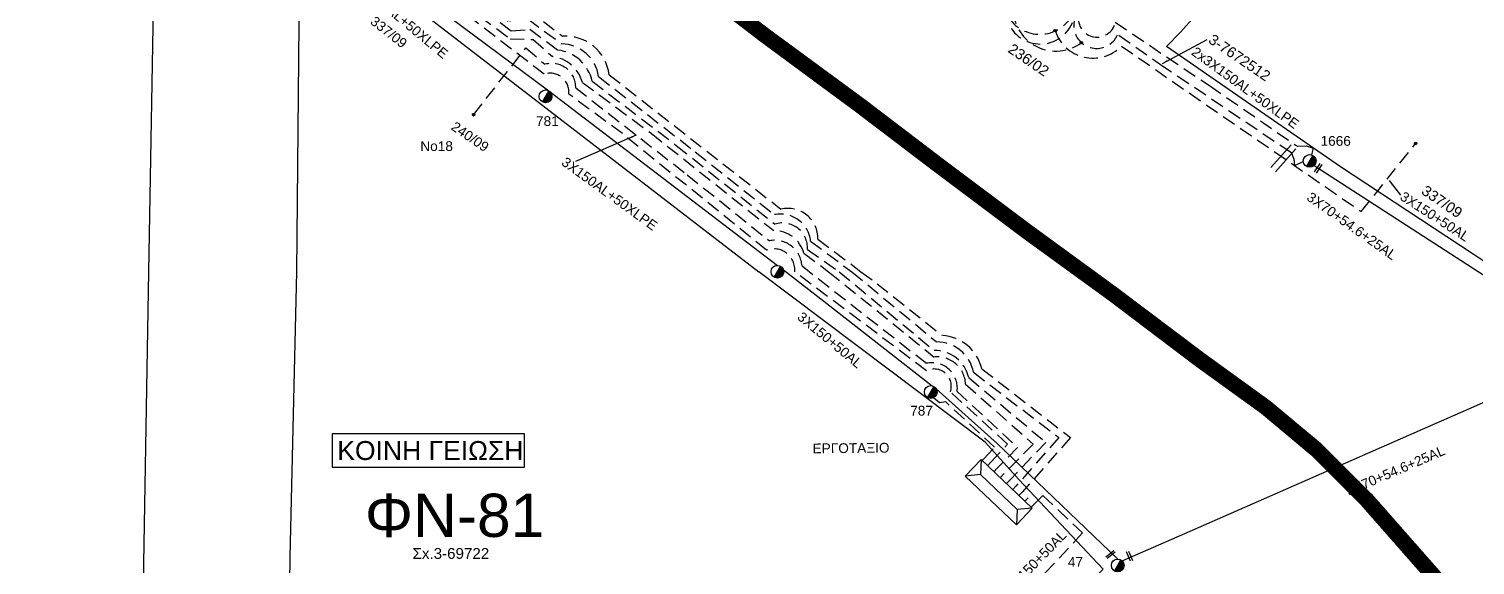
# Model space of a CAD drawing. Header units: millimetres. Extents: x 924 to 3152, y 704 to 1760.
# Drawn here: x 1079.8 to 1346.7, y 1484.3 to 1583.4 of the extents above; entities that cross this region are included whole.
import ezdxf

# ---------------------------------------------------------------- set-up
doc = ezdxf.new("R2010")
doc.units = ezdxf.units.MM
doc.linetypes.add('DASHED', pattern=[19.05, 12.7, -6.35])
for name, color, linetype in [('Άγνωστα', 7, 'Continuous'), ('Γυμνά εναέρια ΧΤ και ΦΟΠ (3Φ)   4x50+16AL', 7, 'Continuous'), ('Επιγραφές - Σχήματα', 7, 'Continuous'), ('Καλώδια ΧΤ   3x150+50AL', 7, 'DASHED'), ('Καλώδια ΧΤ   3x150AL+50XLPE', 7, 'DASHED'), ('Μηχανική τομή', 7, 'Continuous'), ('Στύλος ΦΜ', 7, 'Continuous'), ('Στύλος ΦΜ @ 1', 7, 'Continuous'), ('Συνδέσεις', 7, 'Continuous'), ('Συνεστραμμένα ΧΤ   3x70+54.6+25 AL', 7, 'SYN_LINE'), ('Τομή', 7, 'Continuous'), ('Υποσταθμός πόλεως', 7, 'Continuous'), ('Υπόβαθρο ΔΕΗ', 7, 'Continuous')]:
    doc.layers.add(name, color=color, linetype=linetype)
doc.styles.get("Standard").update_dxf_attribs({"font": 'ARIAL.TTF'})
doc.linetypes.add('SYN_LINE', pattern='A,0.5,-0.0001,["/\\/\\/\\/",Standard,S=0.1,R=0,X=0,Y=-0.05],-0.25', length=0.7501)
doc.dimstyles.new('ISO-25', dxfattribs={"dimtxt": 2.5, "dimasz": 2.5, "dimexe": 1.25, "dimexo": 0.625, "dimtad": 1, "dimtxsty": 'Standard', "dimcen": 2.5, "dimadec": 0, "dimazin": 0, "dimtfac": 1, "dimtmove": 0, "dimatfit": 3, "dimfxl": 1, "dimarcsym": 0})

# ---------------------------------------------------------------- blocks, each defined once
blk = doc.blocks.new('ΥΠΑΡΧΩΝ ΤΣΙΜΕΝΤΕΝΙΟΣ ΣΤΥΛΟΣ')
at = {"layer": 'Στύλος ΦΜ'}
blk.add_hatch(color=256, dxfattribs=at).paths.add_polyline_path([(-1.29, -2.28, 0.574793), (2.62, 0, 0.268822), (1.3, 2.27)])
blk.add_line((-1.29, -2.28), (1.3, 2.27), dxfattribs=at)
blk.add_circle((0, 0), 2.62, dxfattribs=at)
at = {"layer": 'Στύλος ΦΜ', "flags": 4}
for tag, p in [('ΑΡΙΘΜΟΣ', (-4.68, 8.05)), ('ΤΥΠΟΣ', (-4.91, 3.03))]:
    blk.add_attdef(tag, p, '', height=4, dxfattribs=at)
blk = doc.blocks.new('ΜΗΧΑΝΙΚΗ ΤΟΜΗ')
at = {"layer": 'Μηχανική τομή', "ltscale": 40}
for p, q in [((-1.89, 0.78), (1.89, 0.78)), ((1.89, 0), (-1.89, 0))]:
    blk.add_line(p, q, dxfattribs=at)
blk = doc.blocks.new('ΤΟΜΗ')
at = {"layer": 'Τομή', "ltscale": 40}
for p, q in [((-5.68, 0), (5.68, 0)), ((5.68, -2.33), (-5.68, -2.33))]:
    blk.add_line(p, q, dxfattribs=at)
blk = doc.blocks.new('_ΣΥΝΔΕΣΗ')
at = {"layer": 'Συνδέσεις', "linetype": 'SYN_LINE', "ltscale": 40}
blk.add_hatch(color=256, dxfattribs=at).paths.add_polyline_path([(0.5, -0.01, 1), (-0.5, -0.01, 1)])
at = {"layer": 'Συνδέσεις'}
blk.add_circle((0, -0.01), 0.5, dxfattribs=at)
blk = doc.blocks.new('ΥΠΟΣΤΑΘΜΟΣ ΠΟΛΕΩΣ 9 ΑΝΑΧΩΡΗΣΕΩΝ')
at = {"layer": 'Υποσταθμός πόλεως', "ltscale": 40}
for p, q in [((-9.63, -2.82), (-9.63, -4)), ((-7.12, -2.82), (-7.12, -4)), ((-4.84, -2.82), (-4.84, -4)), ((-2.36, -2.82), (-2.36, -4)), ((0.09, -2.82), (0.09, -4)), ((2.55, -2.82), (2.55, -4)), ((5.02, -2.82), (5.02, -4)), ((7.48, -2.82), (7.48, -4)), ((9.61, -2.82), (9.61, -4))]:
    blk.add_line(p, q, dxfattribs=at)
blk.add_lwpolyline([(-10.02, 2.82), (10.02, 2.82), (10.02, -2.82), (-10.02, -2.82)], close=True, dxfattribs=at)
for points in [[(-7.21, 0), (-10.02, 2.82)], [(-10.02, -2.82), (-7.21, 0)], [(-7.21, 0), (7.21, 0)], [(7.21, 0), (10.02, 2.82)], [(10.02, -2.82), (7.21, 0)]]:
    blk.add_lwpolyline(points, dxfattribs=at)
at = {"layer": 'Υποσταθμός πόλεως', "linetype": 'SYN_LINE', "ltscale": 40, "flags": 1}
for tag, p in [('ΜΕΤΑΣΧΗΜΑΤΙΣΜΟΣ', (10.79, 1.71)), ('ΙΣΧΥΣ', (10.77, -1.08)), ('ΑΡΙΘΜΟΣ', (10.89, -3.8))]:
    blk.add_attdef(tag, p, '', height=1.8, dxfattribs=at)

msp = doc.modelspace()

# ---------------------------------------------------------------- linework, layer by layer
at = {"layer": 'Άγνωστα', "color": 27, "linetype": 'DASHED', "ltscale": 0.2}
msp.add_lwpolyline([(1256.022, 1503.981), (1258.025, 1506.133), (1248.982, 1514.519), (1247.847, 1514.33), (1246.732, 1515.261)], dxfattribs=at)
at = {"layer": 'Γυμνά εναέρια ΧΤ και ΦΟΠ (3Φ)   4x50+16AL', "color": 27, "ltscale": 0.2}
for points in [[(1104.558, 1625.028), (1175.703, 1571.987)], [(1175.703, 1571.987), (1217.927, 1539.734)], [(1219.042, 1538.936), (1227.041, 1532.663), (1237.211, 1524.769), (1246.495, 1517.471)], [(1247.249, 1516.909), (1258.506, 1506.817), (1280.744, 1485.451)]]:
    msp.add_lwpolyline(points, dxfattribs=at)
at = {"layer": 'Επιγραφές - Σχήματα', "color": 190}
msp.add_lwpolyline([(1135.727, 1502.437), (1171.239, 1502.437), (1171.239, 1508.612), (1135.727, 1508.612)], close=True, dxfattribs=at)
at = {"layer": 'Καλώδια ΧΤ   3x150+50AL', "color": 30, "ltscale": 0.2}
for points in [[(1174.855, 1575.06), (1159.378, 1586.951), (1135.817, 1604.294), (1107.497, 1625.191)], [(1215.913, 1542.529), (1189.333, 1564.07), (1179.404, 1571.38)], [(1245.457, 1520.259), (1221.115, 1538.556)], [(1260.401, 1506.693), (1249.849, 1516.366)], [(1257.331, 1503.347), (1260.401, 1506.693)]]:
    msp.add_lwpolyline(points, dxfattribs=at)
at = {"layer": 'Καλώδια ΧΤ   3x150+50AL', "color": 151, "ltscale": 0.2}
msp.add_lwpolyline([(1281.412, 1580.249), (1281.412, 1580.249), (1325.688, 1549.694), (1335.737, 1562.258)], dxfattribs=at)
at = {"layer": 'Καλώδια ΧΤ   3x150+50AL', "color": 133, "ltscale": 0.2}
msp.add_lwpolyline([(1265.379, 1495.675), (1266.927, 1497.226), (1274.218, 1490.279), (1262.969, 1478.136)], dxfattribs=at)
at = {"layer": 'Καλώδια ΧΤ   3x150+50AL', "color": 151, "ltscale": 0.2}
for centre, radius, start, end in [((1266.354, 1589.33), 6.892, 214.33723, 335.77407), ((1276.158, 1585.331), 7.31, 197.64252, 315.95013)]:
    msp.add_arc(centre, radius, start, end, dxfattribs=at)
at = {"layer": 'Καλώδια ΧΤ   3x150+50AL', "color": 30, "ltscale": 0.2}
for centre, radius, start, end in [((1266.444, 1587.069), 6.435, 213.42478, 353.73103), ((1175.98, 1571.799), 3.45, 353.03025, 109.03156), ((1217.288, 1538.937), 3.847, 354.31786, 110.93736), ((1246.852, 1517.41), 3.173, 340.79521, 116.0925)]:
    msp.add_arc(centre, radius, start, end, dxfattribs=at)
at = {"layer": 'Καλώδια ΧΤ   3x150+50AL', "color": 1, "ltscale": 0.2}
msp.add_arc((1269.324, 1587.224), 7.899, 182.34398, 306.63672, dxfattribs=at)
at = {"layer": 'Καλώδια ΧΤ   3x150AL+50XLPE', "color": 85, "ltscale": 0.2}
msp.add_line((1222.463, 1539.626), (1245.431, 1521.628), dxfattribs=at)
at = {"layer": 'Καλώδια ΧΤ   3x150AL+50XLPE', "color": 1, "ltscale": 0.2}
for points in [[(1108.253, 1631.123), (1139.797, 1606.259), (1168.175, 1584.91), (1171.838, 1585.292), (1178.089, 1580.65)], [(1315.003, 1558.884), (1313.417, 1558.162), (1313.315, 1559.351), (1312.796, 1560.514), (1289.263, 1576.368), (1280.721, 1582.361)], [(1184.91, 1574.605), (1202.768, 1560.709), (1217.364, 1549.104)], [(1224.045, 1544.232), (1231.648, 1538.556), (1247.316, 1525.598)], [(1254.118, 1519.967), (1269.867, 1507.923), (1261.959, 1498.936)]]:
    msp.add_lwpolyline(points, dxfattribs=at)
at = {"layer": 'Καλώδια ΧΤ   3x150AL+50XLPE', "color": 62, "ltscale": 0.2}
for points in [[(1113.043, 1628.686), (1131.678, 1614.278), (1168.121, 1586.698), (1171.71, 1587.122), (1178.234, 1582.071)], [(1186.876, 1574.956), (1218.582, 1550.103)], [(1225.371, 1544.578), (1233.349, 1538.556), (1236.325, 1536.34), (1248.338, 1526.774)], [(1255.654, 1520.597), (1272.01, 1507.927), (1263.129, 1497.82)]]:
    msp.add_lwpolyline(points, dxfattribs=at)
at = {"layer": 'Καλώδια ΧΤ   3x150AL+50XLPE', "color": 151, "ltscale": 0.2}
for points in [[(1108.263, 1626.337), (1117.949, 1619.179), (1141.584, 1601.702), (1168.607, 1581.594), (1172.813, 1581.458), (1176.379, 1578.348)], [(1181.922, 1573.554), (1194.605, 1564.162), (1217.237, 1546.147)], [(1222.796, 1541.96), (1227.381, 1538.556), (1246.844, 1522.793)], [(1252.648, 1517.805), (1265.136, 1506.686), (1259.651, 1501.136)]]:
    msp.add_lwpolyline(points, dxfattribs=at)
at = {"layer": 'Καλώδια ΧΤ   3x150AL+50XLPE', "color": 2, "ltscale": 0.2}
for points in [[(1110.571, 1626.356), (1136.129, 1607.24), (1168.802, 1583.08), (1172.216, 1583.351), (1177.417, 1579.524)], [(1183.737, 1573.753), (1199.243, 1561.911), (1217.456, 1547.355)], [(1223.452, 1542.687), (1229.343, 1538.556), (1246.86, 1523.985)], [(1253.246, 1518.982), (1267.474, 1507.023), (1260.809, 1500.031)]]:
    msp.add_lwpolyline(points, dxfattribs=at)
at = {"layer": 'Καλώδια ΧΤ   3x150AL+50XLPE', "color": 6, "ltscale": 0.2}
msp.add_lwpolyline([(1280.284, 1584.654), (1297.661, 1572.946), (1313.898, 1561.732), (1315.538, 1561.808), (1316.831, 1561.419), (1316.486, 1560.173)], dxfattribs=at)
at = {"layer": 'Καλώδια ΧΤ   3x150AL+50XLPE', "color": 85, "ltscale": 0.2}
for points in [[(1161.827, 1567.558), (1171.502, 1579.923), (1175.017, 1576.884)], [(1180.685, 1572.532), (1201.269, 1556.475), (1216.445, 1544.284)], [(1251.099, 1516.442), (1262.267, 1506.094)], [(1262.267, 1506.094), (1258.49, 1502.242)]]:
    msp.add_lwpolyline(points, dxfattribs=at)
at = {"layer": 'Καλώδια ΧΤ   3x150AL+50XLPE', "color": 1, "ltscale": 0.2}
for centre, radius, start, end in [((1276.843, 1584.052), 4.23, 150.33794, 336.44619), ((1178.007, 1573.687), 6.964, 7.57956, 89.3283), ((1218.477, 1543.614), 5.601, 6.33364, 101.46503), ((1247.264, 1518.613), 6.986, 11.17662, 89.57345)]:
    msp.add_arc(centre, radius, start, end, dxfattribs=at)
at = {"layer": 'Καλώδια ΧΤ   3x150AL+50XLPE', "color": 6, "ltscale": 0.2}
msp.add_arc((1276.915, 1585.331), 3.437, 170.4157, 348.63871, dxfattribs=at)
at = {"layer": 'Καλώδια ΧΤ   3x150AL+50XLPE', "color": 62, "ltscale": 0.2}
for centre, radius, start, end in [((1178.77, 1573.915), 8.173, 7.31352, 93.75491), ((1219.884, 1544.769), 5.49, 358.0044, 103.71094), ((1247.858, 1518.784), 8.005, 13.09161, 86.56054)]:
    msp.add_arc(centre, radius, start, end, dxfattribs=at)
at = {"layer": 'Καλώδια ΧΤ   3x150AL+50XLPE', "color": 151, "ltscale": 0.2}
for centre, radius, start, end in [((1175.471, 1571.697), 6.713, 16.05401, 82.22651), ((1217.342, 1540.503), 5.645, 14.95508, 91.07087), ((1247.412, 1517.583), 5.241, 2.42524, 96.22328)]:
    msp.add_arc(centre, radius, start, end, dxfattribs=at)
at = {"layer": 'Καλώδια ΧΤ   3x150AL+50XLPE', "color": 2, "ltscale": 0.2}
for centre, radius, start, end in [((1176.427, 1572.093), 7.497, 12.79383, 82.40954), ((1218.861, 1542.975), 4.6, 356.40931, 107.78215), ((1246.978, 1517.557), 6.429, 12.80162, 91.05055)]:
    msp.add_arc(centre, radius, start, end, dxfattribs=at)
at = {"layer": 'Καλώδια ΧΤ   3x150AL+50XLPE', "color": 85, "ltscale": 0.2}
for centre, radius, start, end in [((1176.271, 1572.651), 4.415, 358.45285, 106.51025), ((1217.379, 1539.275), 5.096, 3.94827, 100.56575), ((1246.446, 1517.047), 4.692, 352.58455, 102.49281)]:
    msp.add_arc(centre, radius, start, end, dxfattribs=at)
at = {"layer": 'Συνεστραμμένα ΧΤ   3x70+54.6+25 AL', "color": 6, "ltscale": 20}
msp.add_lwpolyline([(1316.983, 1558.185), (1369.337, 1524.326)], dxfattribs=at)
at = {"layer": 'Συνεστραμμένα ΧΤ   3x70+54.6+25 AL', "color": 151, "ltscale": 20}
msp.add_lwpolyline([(1281.572, 1485.111), (1293.119, 1490.178), (1369.221, 1523.633)], dxfattribs=at)
at = {"layer": 'Υπόβαθρο ΔΕΗ', "linetype": 'DASHED', "const_width": 2.64, "flags": 128}
msp.add_lwpolyline([(1017.138, 1734.062), (1040.649, 1715.697), (1056.318, 1703.529), (1088.749, 1677.936), (1105.481, 1665.106), (1120.752, 1653.397), (1136.83, 1641.72), (1152.203, 1630.697), (1168.405, 1618.373), (1184.185, 1606.544), (1200.285, 1594.174), (1215.264, 1582.497), (1233.358, 1569.189), (1247.759, 1558.209), (1263.999, 1546.013), (1279.936, 1534.393), (1296.114, 1522.181), (1308.069, 1513.524), (1317.256, 1505.817), (1326.498, 1496.581), (1338.988, 1482.347), (1352.52, 1465.884), (1363.237, 1450.764), (1374.383, 1432.631), (1385.445, 1415.114), (1401.699, 1385.722), (1404.809, 1380.098), (1415.002, 1361.667), (1421.688, 1349.97), (1424.704, 1344.752), (1431.867, 1332.684), (1433.243, 1330.366)], dxfattribs=at)
at = {"layer": 'Υπόβαθρο ΔΕΗ', "ltscale": 0.2}
msp.add_lwpolyline([(1459.666, 1733.633), (1458.173, 1731.395), (1368.662, 1527.062), (1321.838, 1557.945), (1289.752, 1580.208, 0.3996877), (1293.72, 1685.287), (1314.88, 1736.604)], format="xyb", dxfattribs=at)
at = {"layer": 'Υπόβαθρο ΔΕΗ'}
for points in [[(1023.702, 1727.26), (1039.838, 1714.656), (1055.504, 1702.489), (1087.939, 1676.894), (1104.678, 1664.059), (1119.962, 1652.339), (1136.057, 1640.65), (1151.419, 1629.635), (1167.609, 1617.319), (1183.387, 1605.492), (1199.477, 1593.13), (1214.467, 1581.445), (1232.567, 1568.132), (1246.962, 1557.157), (1263.213, 1544.952), (1279.15, 1533.333), (1295.329, 1521.12), (1307.257, 1512.482), (1316.364, 1504.843), (1325.535, 1495.678), (1337.982, 1481.493), (1351.47, 1465.082)], [(1025.327, 1729.34), (1041.46, 1716.738), (1057.132, 1704.568), (1089.56, 1678.978), (1106.284, 1666.154), (1121.542, 1654.455), (1137.602, 1642.79), (1152.988, 1631.759), (1169.2, 1619.426), (1184.983, 1607.595), (1201.092, 1595.218), (1216.061, 1583.55), (1234.15, 1570.246), (1248.556, 1559.262), (1264.784, 1547.074), (1280.723, 1535.453), (1296.899, 1523.243), (1308.881, 1514.565), (1318.149, 1506.792), (1327.462, 1497.484), (1339.995, 1483.202), (1353.57, 1466.686)], [(997.429, 1538.556), (1016.417, 1522.555), (1049.794, 1496.113), (1071.192, 1479.462), (1101.298, 1456.831), (1127.387, 1437.782), (1127.997, 1485.851), (1129.2, 1538.556)], [(1101.849, 1538.556), (1100.65, 1470.286), (1092.229, 1463.648)], [(1188.59, 1390.107), (1212.53, 1415.166), (1255.764, 1460.352), (1278.081, 1483.596), (1262.464, 1500.168), (1256.263, 1507.053), (1214.502, 1538.556)]]:
    msp.add_lwpolyline(points, dxfattribs=at)
at = {"layer": 'Υπόβαθρο ΔΕΗ', "ltscale": 0.2}
for points in [[(997.429, 1538.556), (972.897, 1557.828), (982.8, 1575.293), (989.638, 1588.568), (992.745, 1594.115), (998.258, 1603.956), (1002.973, 1613.647), (1012.345, 1631.315), (1025.033, 1652.897), (1038.113, 1674.255), (1060.478, 1656.539), (1103.315, 1622.225), (1101.849, 1538.556)], [(1129.2, 1538.556), (1129.792, 1597.563), (1135.062, 1599.839), (1214.502, 1538.556)]]:
    msp.add_lwpolyline(points, dxfattribs=at)

# ---------------------------------------------------------------- block references
at = {"layer": 'Μηχανική τομή'}
for p, xscale, yscale, zscale, rotation in [((1317.895, 1557.568), 0.4999999999999997, 0.4999999999999997, 0.4999999999999997, 56.99498482101225), ((1279.51, 1486.151), 0.4999999999999996, 0.4999999999999996, 0.4999999999999996, 39.3077665197149), ((1283.108, 1486.07), 0.4999999999999997, 0.4999999999999997, 0.4999999999999997, 112.9473184704937)]:
    msp.add_blockref('ΜΗΧΑΝΙΚΗ ΤΟΜΗ', p, dxfattribs=dict(at, xscale=xscale, yscale=yscale, zscale=zscale, rotation=rotation))
at = {"layer": 'Στύλος ΦΜ @ 1', "ltscale": 40}
ref = msp.add_blockref('ΥΠΑΡΧΩΝ ΤΣΙΜΕΝΤΕΝΙΟΣ ΣΤΥΛΟΣ', (1175.117, 1570.965), dxfattribs=dict(at, xscale=0.4499999999998181, yscale=0.4499999999998181, zscale=0.4499999999998181))
ref.add_attrib('ΤΥΠΟΣ', '781', (1173.364, 1565.492), dxfattribs={"layer": 'Στύλος ΦΜ', "height": 1.8, "flags": 4})
ref = msp.add_blockref('ΥΠΑΡΧΩΝ ΤΣΙΜΕΝΤΕΝΙΟΣ ΣΤΥΛΟΣ', (1316.171, 1559.038), dxfattribs=dict(at, xscale=0.4499999999998181, yscale=0.4499999999998181, zscale=0.4499999999998181))
ref.add_attrib('ΤΥΠΟΣ', '1666', (1318.179, 1561.825), dxfattribs={"layer": 'Στύλος ΦΜ', "height": 1.8, "flags": 4})
at = {"layer": 'Στύλος ΦΜ @ 1', "ltscale": 40, "xscale": 0.4499999999998181, "yscale": 0.4499999999998181, "zscale": 0.4499999999998181}
msp.add_blockref('ΥΠΑΡΧΩΝ ΤΣΙΜΕΝΤΕΝΙΟΣ ΣΤΥΛΟΣ', (1217.927, 1538.556), dxfattribs=at)
at = {"layer": 'Στύλος ΦΜ @ 1', "ltscale": 40}
ref = msp.add_blockref('ΥΠΑΡΧΩΝ ΤΣΙΜΕΝΤΕΝΙΟΣ ΣΤΥΛΟΣ', (1246.226, 1516.324), dxfattribs=dict(at, xscale=0.4499999999998181, yscale=0.4499999999998181, zscale=0.4499999999998181))
ref.add_attrib('ΤΥΠΟΣ', '787', (1242.433, 1511.978), dxfattribs={"layer": 'Στύλος ΦΜ', "height": 1.8, "flags": 4})
ref = msp.add_blockref('ΥΠΑΡΧΩΝ ΤΣΙΜΕΝΤΕΝΙΟΣ ΣΤΥΛΟΣ', (1280.744, 1484.273), dxfattribs=dict(at, xscale=0.4499999999998181, yscale=0.4499999999998181, zscale=0.4499999999998181))
ref.add_attrib('ΤΥΠΟΣ', '47', (1271.532, 1484.025), dxfattribs={"layer": 'Στύλος ΦΜ', "height": 1.8, "flags": 4})
at = {"layer": 'Συνδέσεις', "xscale": 0.4499999999998181, "yscale": 0.4499999999998181, "zscale": 0.4499999999998181}
for p in [(1269.194, 1583.121), (1274.04, 1580.891), (1161.828, 1567.563), (1335.739, 1562.263)]:
    msp.add_blockref('_ΣΥΝΔΕΣΗ', p, dxfattribs=at)
at = {"layer": 'Τομή', "xscale": 0.4999999999999997, "yscale": 0.4999999999999997, "zscale": 0.4999999999999997, "rotation": 47.85687745027132}
msp.add_blockref('ΤΟΜΗ', (1310.879, 1559.913), dxfattribs=at)
at = {"layer": 'Υποσταθμός πόλεως', "xscale": 0.65, "yscale": 0.75, "zscale": 0.5, "rotation": 136.3696616450459}
msp.add_blockref('ΥΠΟΣΤΑΘΜΟΣ ΠΟΛΕΩΣ 9 ΑΝΑΧΩΡΗΣΕΩΝ', (1258.779, 1497.82), dxfattribs=at)

# ---------------------------------------------------------------- texts
at = {"layer": 'Επιγραφές - Σχήματα', "char_height": 1.8, "attachment_point": 1}
for s, insert, rotation in [('337/09', (1143.718, 1585.926), 321.79245), ('{\\H1.0833x;236/02}', (1261.416, 1580.862), 325.62252), ('{\\H1.0833x;3-7672512}', (1298.414, 1582.609), 325.62252), ('240/09', (1158.528, 1566.438), 325.62252), ('{\\H1.0833x;337/09}', (1337.725, 1554.677), 325.62252)]:
    msp.add_mtext_dynamic_manual_height_columns(s, width=10.09091, gutter_width=12.5, heights=[0], dxfattribs=dict(at, insert=insert, rotation=rotation))
at = {"layer": 'Επιγραφές - Σχήματα', "color": 1, "char_height": 1.8, "attachment_point": 1}
for s, insert, rotation in [('No18', (1152.004, 1562.652), 0.21047), ('ΕΡΓΟΤΑΞΙΟ', (1224.407, 1506.804), 0.53753)]:
    msp.add_mtext_dynamic_manual_height_columns(s, width=10.09091, gutter_width=12.5, heights=[0], dxfattribs=dict(at, insert=insert, rotation=rotation))
at = {"layer": 'Επιγραφές - Σχήματα', "color": 190, "insert": (1136.681, 1507.265), "char_height": 3.5, "width": 35.13109, "attachment_point": 1}
msp.add_mtext('KOINH ΓΕΙΩΣΗ', dxfattribs=at)
at = {"layer": 'Επιγραφές - Σχήματα', "insert": (1141.757, 1497.544), "char_height": 8, "attachment_point": 1}
msp.add_mtext_dynamic_manual_height_columns('ΦΝ-81', width=10.09091, gutter_width=12.5, heights=[0], dxfattribs=at)
at = {"layer": 'Επιγραφές - Σχήματα', "color": 7, "linetype": 'Continuous', "insert": (1150.569, 1487.491), "char_height": 2, "width": 57.98063, "attachment_point": 1}
msp.add_mtext('Σx.3-69722', dxfattribs=at)
at = {"layer": 'Καλώδια ΧΤ   3x150+50AL', "color": 7, "char_height": 1.8, "width": 168.37176, "attachment_point": 1}
for insert, rotation in [((1333.656, 1553.499), 327.06142), ((1222.577, 1531.297), 320.35539), ((1259.957, 1480.48), 45.77725)]:
    msp.add_mtext('3X150+50AL', dxfattribs=dict(at, insert=insert, rotation=rotation))
at = {"layer": 'Καλώδια ΧΤ   3x150AL+50XLPE', "color": 7, "char_height": 1.8, "width": 27.84843, "attachment_point": 5}
for s, insert, rotation in [('4. 3X150AL+50XLPE', (1147.611, 1586.127), 320.15819), ('2x3X150AL+50XLPE', (1304.283, 1572.549), 323.98826), ('3X150AL+50XLPE', (1186.927, 1552.955), 323.98826)]:
    msp.add_mtext(s, dxfattribs=dict(at, insert=insert, rotation=rotation))
at = {"layer": 'Συνεστραμμένα ΧΤ   3x70+54.6+25 AL', "color": 7, "char_height": 1.8, "width": 168.37176, "attachment_point": 1}
for insert, rotation in [((1316.493, 1553.401), 324.66765), ((1322.662, 1498.755), 23.26269)]:
    msp.add_mtext('3X70+54.6+25AL', dxfattribs=dict(at, insert=insert, rotation=rotation))

# ---------------------------------------------------------------- leaders
at = {"layer": 'Επιγραφές - Σχήματα', "ltscale": 40}
for points in [[(1289.01, 1577.065), (1297.281, 1581.496)], [(1191.874, 1563.803), (1180.648, 1558.918)], [(1330.861, 1555.423), (1332.926, 1552.707)]]:
    msp.add_leader(points, dimstyle='ISO-25', override={"dimasz": 1, "dimtad": 0}, dxfattribs=at)

doc.saveas('drawing.dxf')
